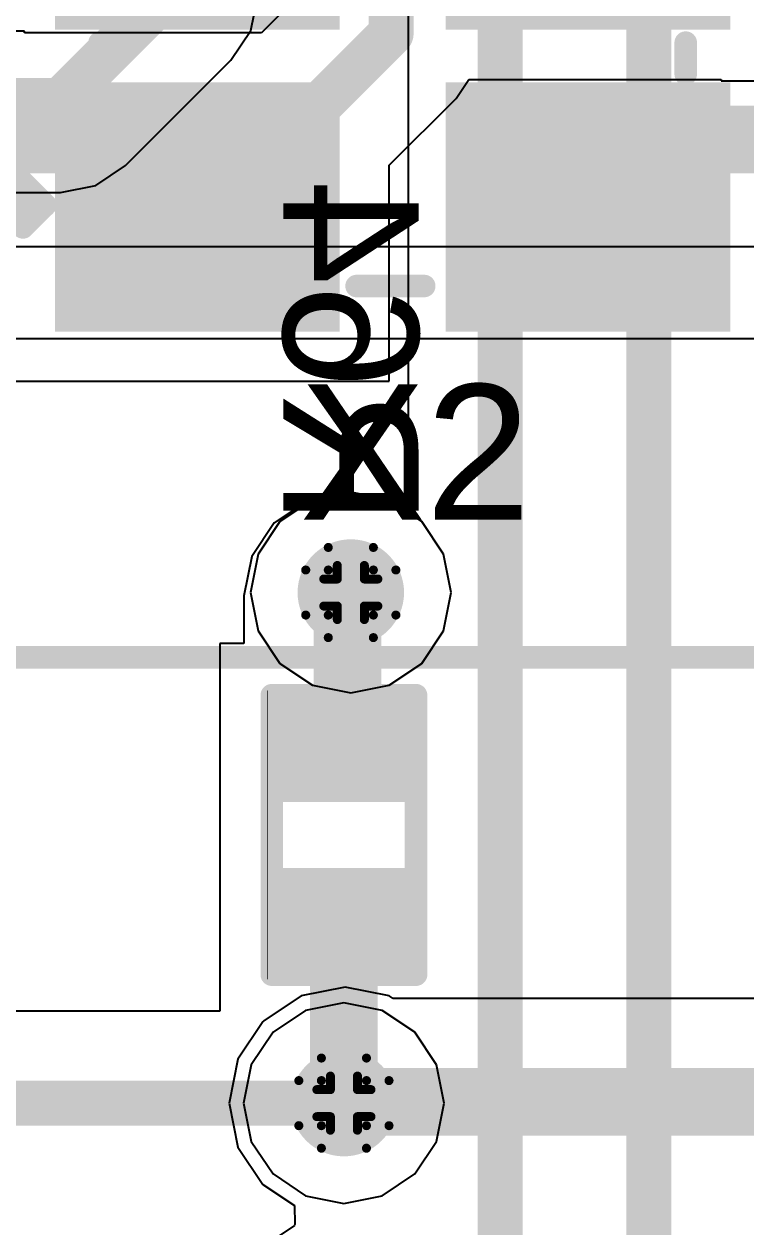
# Model space of a CAD drawing. Header units: inches. Extents: x 0 to 198, y 0 to 199.
# Drawn here: x 3.6201 to 3.7802, y 2.6045 to 2.8714 of the extents above; entities that cross this region are included whole.
import ezdxf

# ---------------------------------------------------------------- set-up
doc = ezdxf.new("R2010")
doc.units = ezdxf.units.IN
doc.header["$MEASUREMENT"] = 0
for name, color, linetype in [('Bottom Layer', 5, 'Continuous'), ('Bottom Overlay', 54, 'Continuous'), ('Bottom Paste', 16, 'Continuous'), ('Bottom Solder', 6, 'Continuous'), ('Drill Drawing', 1, 'Continuous'), ('Layer 1', 16, 'Continuous'), ('Layer 2', 76, 'Continuous'), ('Top Layer', 1, 'Continuous'), ('Top Overlay', 2, 'Continuous'), ('Top Paste', 8, 'Continuous'), ('Top Solder', 216, 'Continuous'), ('Via Holes', 16, 'Continuous')]:
    doc.layers.add(name, color=color, linetype=linetype)
doc.styles.add('Arial', font='', dxfattribs={"height": 0.2})
doc.styles.get('Arial').set_extended_font_data('Arial')

# ---------------------------------------------------------------- blocks, each defined once
blk = doc.blocks.new('SMD3225_4P_27')
at = {"layer": 'Top Layer'}
for points in [[(-0.07087, 0.05709), (-0.01575, 0.05709), (-0.01575, 0.00984), (-0.07087, 0.00984)], [(0.01575, 0.05709), (0.07087, 0.05709), (0.07087, 0.00984), (0.01575, 0.00984)], [(-0.07087, -0.00984), (-0.01575, -0.00984), (-0.01575, -0.05709), (-0.07087, -0.05709)], [(0.01575, -0.00984), (0.07087, -0.00984), (0.07087, -0.05709), (0.01575, -0.05709)]]:
    blk.add_hatch(color=1, dxfattribs=at).paths.add_polyline_path(points)
at = {"layer": 'Top Paste'}
for points in [[(-0.07087, 0.05709), (-0.01575, 0.05709), (-0.01575, 0.00984), (-0.07087, 0.00984)], [(0.01575, 0.05709), (0.07087, 0.05709), (0.07087, 0.00984), (0.01575, 0.00984)], [(-0.07087, -0.00984), (-0.01575, -0.00984), (-0.01575, -0.05709), (-0.07087, -0.05709)], [(0.01575, -0.00984), (0.07087, -0.00984), (0.07087, -0.05709), (0.01575, -0.05709)]]:
    blk.add_hatch(color=8, dxfattribs=at).paths.add_polyline_path(points)
at = {"layer": 'Top Solder'}
for points in [[(-0.07487, 0.06109), (-0.01175, 0.06109), (-0.01175, 0.00584), (-0.07487, 0.00584)], [(0.01175, 0.06109), (0.07487, 0.06109), (0.07487, 0.00584), (0.01175, 0.00584)], [(-0.07487, -0.00584), (-0.01175, -0.00584), (-0.01175, -0.06109), (-0.07487, -0.06109)], [(0.01175, -0.00584), (0.07487, -0.00584), (0.07487, -0.06109), (0.01175, -0.06109)]]:
    blk.add_hatch(color=216, dxfattribs=at).paths.add_polyline_path(points)
at = {"layer": 'Top Overlay'}
for points in [[(-0.008, 0.051, 0.005, 0.005, 0), (0.007, 0.051, 0.005, 0.005, 0)], [(-0.065, -0.004, 0.005, 0.005, 0), (-0.065, 0.003, 0.005, 0.005, 0)], [(0.065, -0.004, 0.005, 0.005, 0), (0.065, 0.003, 0.005, 0.005, 0)], [(-0.082, -0.028, 0.005, 0.005, 0), (-0.077, -0.033, 0.005, 0.005, 0)], [(-0.082, -0.038, 0.005, 0.005, 0), (-0.082, -0.028, 0.005, 0.005, 0)], [(-0.082, -0.038, 0.005, 0.005, 0), (-0.077, -0.033, 0.005, 0.005, 0)], [(-0.008, -0.051, 0.005, 0.005, 0), (0.007, -0.051, 0.005, 0.005, 0)]]:
    blk.add_lwpolyline(points, format="xyseb", dxfattribs=at)
for points in [[(-0.00925, 0.051, 0.0025, 0.0025, 1), (-0.00675, 0.051, 0.0025, 0.0025, 1)], [(0.00575, 0.051, 0.0025, 0.0025, 1), (0.00825, 0.051, 0.0025, 0.0025, 1)], [(-0.06625, 0.003, 0.0025, 0.0025, 1), (-0.06375, 0.003, 0.0025, 0.0025, 1)], [(0.06375, 0.003, 0.0025, 0.0025, 1), (0.06625, 0.003, 0.0025, 0.0025, 1)], [(-0.06625, -0.004, 0.0025, 0.0025, 1), (-0.06375, -0.004, 0.0025, 0.0025, 1)], [(0.06375, -0.004, 0.0025, 0.0025, 1), (0.06625, -0.004, 0.0025, 0.0025, 1)], [(-0.08325, -0.028, 0.0025, 0.0025, 1), (-0.08075, -0.028, 0.0025, 0.0025, 1)], [(-0.08325, -0.028, 0.0025, 0.0025, 1), (-0.08075, -0.028, 0.0025, 0.0025, 1)], [(-0.07825, -0.033, 0.0025, 0.0025, 1), (-0.07575, -0.033, 0.0025, 0.0025, 1)], [(-0.07825, -0.033, 0.0025, 0.0025, 1), (-0.07575, -0.033, 0.0025, 0.0025, 1)], [(-0.08325, -0.038, 0.0025, 0.0025, 1), (-0.08075, -0.038, 0.0025, 0.0025, 1)], [(-0.08325, -0.038, 0.0025, 0.0025, 1), (-0.08075, -0.038, 0.0025, 0.0025, 1)], [(-0.00925, -0.051, 0.0025, 0.0025, 1), (-0.00675, -0.051, 0.0025, 0.0025, 1)], [(0.00575, -0.051, 0.0025, 0.0025, 1), (0.00825, -0.051, 0.0025, 0.0025, 1)]]:
    blk.add_lwpolyline(points, format="xyseb", close=True, dxfattribs=at)
blk = doc.blocks.new('41_SMD_UFL_M______47')
at = {"layer": 'Top Overlay'}
blk.add_lwpolyline([(-0.356, 0.398, 0.005, 0.005, 0), (0.356, 0.398, 0.005, 0.005, 0)], format="xyseb", dxfattribs=at)
blk = doc.blocks.new('R___0402_B_127')
at = {"layer": 'Bottom Layer'}
for points in [[(-0.0095, 0.0125), (-0.0095, -0.0125), (-0.0275, -0.0125), (-0.0275, 0.0125)], [(0.0275, 0.0125), (0.0275, -0.0125), (0.0095, -0.0125), (0.0095, 0.0125)]]:
    blk.add_hatch(color=5, dxfattribs=at).paths.add_polyline_path(points)
at = {"layer": 'Bottom Paste'}
for points in [[(-0.0095, 0.0125), (-0.0095, -0.0125), (-0.0275, -0.0125), (-0.0275, 0.0125)], [(0.0275, 0.0125), (0.0275, -0.0125), (0.0095, -0.0125), (0.0095, 0.0125)]]:
    blk.add_hatch(color=16, dxfattribs=at).paths.add_polyline_path(points)
at = {"layer": 'Bottom Solder'}
for points in [[(-0.00734, 0.01467), (-0.00734, -0.01467), (-0.02967, -0.01467), (-0.02967, 0.01467)], [(0.02967, 0.01467), (0.02967, -0.01467), (0.00733, -0.01467), (0.00733, 0.01467)]]:
    blk.add_hatch(color=6, dxfattribs=at).paths.add_polyline_path(points)
at = {"layer": 'Bottom Overlay'}
for points in [[(-0.031, 0.016, 0.005, 0.005, 0), (-0.031, -0.016, 0.005, 0.005, 0)], [(-0.031, 0.016, 0.005, 0.005, 0), (0.031, 0.016, 0.005, 0.005, 0)], [(-0.032, 0.017, 0.000127, 0.000127, 0), (0.032, 0.017, 0.000127, 0.000127, 0)], [(0.031, 0.016, 0.005, 0.005, 0), (0.031, -0.016, 0.005, 0.005, 0)], [(-0.031, -0.016, 0.005, 0.005, 0), (0.031, -0.016, 0.005, 0.005, 0)]]:
    blk.add_lwpolyline(points, format="xyseb", dxfattribs=at)
for points in [[(-0.03225, 0.016, 0.0025, 0.0025, 1), (-0.02975, 0.016, 0.0025, 0.0025, 1)], [(-0.03225, 0.016, 0.0025, 0.0025, 1), (-0.02975, 0.016, 0.0025, 0.0025, 1)], [(-0.03203, 0.017, 0.0000635, 0.0000635, 1), (-0.03197, 0.017, 0.0000635, 0.0000635, 1)], [(0.02975, 0.016, 0.0025, 0.0025, 1), (0.03225, 0.016, 0.0025, 0.0025, 1)], [(0.02975, 0.016, 0.0025, 0.0025, 1), (0.03225, 0.016, 0.0025, 0.0025, 1)], [(0.03197, 0.017, 0.0000635, 0.0000635, 1), (0.03203, 0.017, 0.0000635, 0.0000635, 1)], [(-0.03225, -0.016, 0.0025, 0.0025, 1), (-0.02975, -0.016, 0.0025, 0.0025, 1)], [(-0.03225, -0.016, 0.0025, 0.0025, 1), (-0.02975, -0.016, 0.0025, 0.0025, 1)], [(0.02975, -0.016, 0.0025, 0.0025, 1), (0.03225, -0.016, 0.0025, 0.0025, 1)], [(0.02975, -0.016, 0.0025, 0.0025, 1), (0.03225, -0.016, 0.0025, 0.0025, 1)]]:
    blk.add_lwpolyline(points, format="xyseb", close=True, dxfattribs=at)

msp = doc.modelspace()

# ---------------------------------------------------------------- hatches: boundary and pattern name
at = {"layer": 'Bottom Layer'}
h = msp.add_hatch(color=5, dxfattribs=at)
edge = h.paths.add_edge_path()
edge.add_arc((3.69253, 2.74528), 0.01181, 0, 360)
h = msp.add_hatch(color=5, dxfattribs=at)
edge = h.paths.add_edge_path()
edge.add_arc((3.691, 2.632), 0.01181, 0, 360)
at = {"layer": 'Layer 1'}
h = msp.add_hatch(color=16, dxfattribs=at)
edge = h.paths.add_edge_path()
edge.add_arc((3.69253, 2.74528), 0.01181, 0, 360)
h = msp.add_hatch(color=16, dxfattribs=at)
edge = h.paths.add_edge_path()
edge.add_arc((3.691, 2.632), 0.01181, 0, 360)
at = {"layer": 'Layer 2'}
h = msp.add_hatch(color=76, dxfattribs=at)
edge = h.paths.add_edge_path()
edge.add_arc((3.69253, 2.74528), 0.01181, 0, 360)
h = msp.add_hatch(color=76, dxfattribs=at)
edge = h.paths.add_edge_path()
edge.add_arc((3.691, 2.632), 0.01181, 0, 360)
at = {"layer": 'Top Layer'}
h = msp.add_hatch(color=1, dxfattribs=at)
edge = h.paths.add_edge_path()
edge.add_arc((3.69253, 2.74528), 0.01181, 0, 360)
h = msp.add_hatch(color=1, dxfattribs=at)
edge = h.paths.add_edge_path()
edge.add_arc((3.691, 2.632), 0.01181, 0, 360)
at = {"layer": 'Via Holes'}
h = msp.add_hatch(color=7, dxfattribs=at)
edge = h.paths.add_edge_path()
edge.add_arc((3.69253, 2.74528), 0.00591, 0, 360)
h = msp.add_hatch(color=7, dxfattribs=at)
edge = h.paths.add_edge_path()
edge.add_arc((3.691, 2.632), 0.00591, 0, 360)

# ---------------------------------------------------------------- linework, layer by layer
at = {"layer": 'Bottom Layer'}
for p, q in [((3.70527, 3.07477), (3.70527, 2.76724)), ((3.67037, 2.87), (3.67192, 2.8778)), ((3.66595, 2.86338), (3.67037, 2.87)), ((3.64258, 2.84001), (3.66595, 2.86338)), ((3.66595, 2.86338), (3.66595, 2.86338)), ((3.63596, 2.83559), (3.64258, 2.84001)), ((3.62816, 2.83404), (3.63596, 2.83559)), ((3.24443, 2.83404), (3.62816, 2.83404)), ((3.69177, 2.76746), (3.68299, 2.76571)), ((3.69199, 2.76741), (3.69177, 2.76746)), ((3.69253, 2.76752), (3.69199, 2.76741)), ((3.70104, 2.76583), (3.69253, 2.76752)), ((3.68299, 2.76571), (3.67554, 2.76074)), ((3.70175, 2.76536), (3.70104, 2.76583)), ((3.70527, 2.76724), (3.70175, 2.76536)), ((3.67554, 2.76074), (3.67057, 2.7533)), ((3.67057, 2.7533), (3.66883, 2.74452)), ((3.66883, 2.74452), (3.66883, 2.734)), ((3.66883, 2.734), (3.6635, 2.734)), ((3.6635, 2.734), (3.6635, 2.697)), ((3.6635, 2.697), (3.6635, 2.697)), ((3.6635, 2.697), (3.6635, 2.65239)), ((3.6635, 2.65239), (3.02895, 2.65239))]:
    msp.add_line(p, q, dxfattribs=at)
for points in [[(3.72567, 2.33233, 0.01, 0.01, 0), (3.72567, 3.08368, 0.01, 0.01, 0)], [(3.75862, 2.35138, 0.01, 0.01, 0), (3.75862, 3.06838, 0.01, 0.01, 0)], [(3.62816, 2.85443, 0.01, 0.01, 0), (3.65153, 2.8778, 0.01, 0.01, 0)], [(3.19423, 2.85443, 0.01, 0.01, 0), (3.62816, 2.85443, 0.01, 0.01, 0)], [(3.69177, 2.71077, 0.015, 0.015, 0), (3.69177, 2.74452, 0.015, 0.015, 0)], [(3.69177, 2.74452, 0.01, 0.01, 0), (3.69253, 2.74528, 0.01, 0.01, 0)], [(3.691, 2.71, 0.01, 0.01, 0), (3.69177, 2.71077, 0.01, 0.01, 0)], [(3.691, 2.632, 0.015, 0.015, 0), (3.691, 2.673, 0.015, 0.015, 0)], [(3.0205, 2.632, 0.01, 0.01, 0), (3.691, 2.632, 0.01, 0.01, 0)]]:
    msp.add_lwpolyline(points, format="xyseb", dxfattribs=at)
for points in [[(3.62566, 2.85443, 0.005, 0.005, 1), (3.63066, 2.85443, 0.005, 0.005, 1)], [(3.62566, 2.85443, 0.005, 0.005, 1), (3.63066, 2.85443, 0.005, 0.005, 1)], [(3.68802, 2.74452, 0.0075, 0.0075, 1), (3.69552, 2.74452, 0.0075, 0.0075, 1)], [(3.68927, 2.74452, 0.005, 0.005, 1), (3.69427, 2.74452, 0.005, 0.005, 1)], [(3.69003, 2.74528, 0.005, 0.005, 1), (3.69503, 2.74528, 0.005, 0.005, 1)], [(3.68802, 2.71077, 0.0075, 0.0075, 1), (3.69552, 2.71077, 0.0075, 0.0075, 1)], [(3.6885, 2.71, 0.005, 0.005, 1), (3.6935, 2.71, 0.005, 0.005, 1)], [(3.68927, 2.71077, 0.005, 0.005, 1), (3.69427, 2.71077, 0.005, 0.005, 1)], [(3.68725, 2.673, 0.0075, 0.0075, 1), (3.69475, 2.673, 0.0075, 0.0075, 1)], [(3.68725, 2.632, 0.0075, 0.0075, 1), (3.69475, 2.632, 0.0075, 0.0075, 1)], [(3.6885, 2.632, 0.005, 0.005, 1), (3.6935, 2.632, 0.005, 0.005, 1)]]:
    msp.add_lwpolyline(points, format="xyseb", close=True, dxfattribs=at)
at = {"layer": 'Drill Drawing'}
for points in [[(3.68753, 2.75028, 0.002, 0.002, 0), (3.68753, 2.75528, 0.002, 0.002, 0)], [(3.68753, 2.75528, 0.002, 0.002, 0), (3.69753, 2.75528, 0.002, 0.002, 0)], [(3.69753, 2.75028, 0.002, 0.002, 0), (3.69753, 2.75528, 0.002, 0.002, 0)], [(3.68953, 2.74828, 0.002, 0.002, 0), (3.68953, 2.75128, 0.002, 0.002, 0)], [(3.68953, 2.75128, 0.002, 0.002, 0), (3.69553, 2.75128, 0.002, 0.002, 0)], [(3.69553, 2.74828, 0.002, 0.002, 0), (3.69553, 2.75128, 0.002, 0.002, 0)], [(3.68253, 2.74028, 0.002, 0.002, 0), (3.68253, 2.75028, 0.002, 0.002, 0)], [(3.68253, 2.75028, 0.002, 0.002, 0), (3.68753, 2.75028, 0.002, 0.002, 0)], [(3.68653, 2.74228, 0.002, 0.002, 0), (3.68653, 2.74828, 0.002, 0.002, 0)], [(3.68653, 2.74828, 0.002, 0.002, 0), (3.68953, 2.74828, 0.002, 0.002, 0)], [(3.69553, 2.74828, 0.002, 0.002, 0), (3.69853, 2.74828, 0.002, 0.002, 0)], [(3.69753, 2.75028, 0.002, 0.002, 0), (3.70253, 2.75028, 0.002, 0.002, 0)], [(3.69853, 2.74228, 0.002, 0.002, 0), (3.69853, 2.74828, 0.002, 0.002, 0)], [(3.70253, 2.74028, 0.002, 0.002, 0), (3.70253, 2.75028, 0.002, 0.002, 0)], [(3.68253, 2.74028, 0.002, 0.002, 0), (3.68753, 2.74028, 0.002, 0.002, 0)], [(3.68653, 2.74228, 0.002, 0.002, 0), (3.68953, 2.74228, 0.002, 0.002, 0)], [(3.68753, 2.73528, 0.002, 0.002, 0), (3.68753, 2.74028, 0.002, 0.002, 0)], [(3.68953, 2.73928, 0.002, 0.002, 0), (3.68953, 2.74228, 0.002, 0.002, 0)], [(3.69553, 2.74228, 0.002, 0.002, 0), (3.69853, 2.74228, 0.002, 0.002, 0)], [(3.69553, 2.73928, 0.002, 0.002, 0), (3.69553, 2.74228, 0.002, 0.002, 0)], [(3.69753, 2.74028, 0.002, 0.002, 0), (3.70253, 2.74028, 0.002, 0.002, 0)], [(3.69753, 2.73528, 0.002, 0.002, 0), (3.69753, 2.74028, 0.002, 0.002, 0)], [(3.68953, 2.73928, 0.002, 0.002, 0), (3.69553, 2.73928, 0.002, 0.002, 0)], [(3.68753, 2.73528, 0.002, 0.002, 0), (3.69753, 2.73528, 0.002, 0.002, 0)], [(3.686, 2.637, 0.002, 0.002, 0), (3.686, 2.642, 0.002, 0.002, 0)], [(3.686, 2.642, 0.002, 0.002, 0), (3.696, 2.642, 0.002, 0.002, 0)], [(3.696, 2.637, 0.002, 0.002, 0), (3.696, 2.642, 0.002, 0.002, 0)], [(3.681, 2.627, 0.002, 0.002, 0), (3.681, 2.637, 0.002, 0.002, 0)], [(3.681, 2.637, 0.002, 0.002, 0), (3.686, 2.637, 0.002, 0.002, 0)], [(3.688, 2.635, 0.002, 0.002, 0), (3.688, 2.638, 0.002, 0.002, 0)], [(3.688, 2.638, 0.002, 0.002, 0), (3.694, 2.638, 0.002, 0.002, 0)], [(3.694, 2.635, 0.002, 0.002, 0), (3.694, 2.638, 0.002, 0.002, 0)], [(3.696, 2.637, 0.002, 0.002, 0), (3.701, 2.637, 0.002, 0.002, 0)], [(3.701, 2.627, 0.002, 0.002, 0), (3.701, 2.637, 0.002, 0.002, 0)], [(3.685, 2.629, 0.002, 0.002, 0), (3.685, 2.635, 0.002, 0.002, 0)], [(3.685, 2.635, 0.002, 0.002, 0), (3.688, 2.635, 0.002, 0.002, 0)], [(3.694, 2.635, 0.002, 0.002, 0), (3.697, 2.635, 0.002, 0.002, 0)], [(3.697, 2.629, 0.002, 0.002, 0), (3.697, 2.635, 0.002, 0.002, 0)], [(3.685, 2.629, 0.002, 0.002, 0), (3.688, 2.629, 0.002, 0.002, 0)], [(3.688, 2.626, 0.002, 0.002, 0), (3.688, 2.629, 0.002, 0.002, 0)], [(3.694, 2.629, 0.002, 0.002, 0), (3.697, 2.629, 0.002, 0.002, 0)], [(3.694, 2.626, 0.002, 0.002, 0), (3.694, 2.629, 0.002, 0.002, 0)], [(3.681, 2.627, 0.002, 0.002, 0), (3.686, 2.627, 0.002, 0.002, 0)], [(3.686, 2.622, 0.002, 0.002, 0), (3.686, 2.627, 0.002, 0.002, 0)], [(3.688, 2.626, 0.002, 0.002, 0), (3.694, 2.626, 0.002, 0.002, 0)], [(3.696, 2.627, 0.002, 0.002, 0), (3.701, 2.627, 0.002, 0.002, 0)], [(3.696, 2.622, 0.002, 0.002, 0), (3.696, 2.627, 0.002, 0.002, 0)], [(3.686, 2.622, 0.002, 0.002, 0), (3.696, 2.622, 0.002, 0.002, 0)]]:
    msp.add_lwpolyline(points, format="xyseb", dxfattribs=at)
for points in [[(3.68703, 2.75528, 0.001, 0.001, 1), (3.68803, 2.75528, 0.001, 0.001, 1)], [(3.68703, 2.75528, 0.001, 0.001, 1), (3.68803, 2.75528, 0.001, 0.001, 1)], [(3.69703, 2.75528, 0.001, 0.001, 1), (3.69803, 2.75528, 0.001, 0.001, 1)], [(3.69703, 2.75528, 0.001, 0.001, 1), (3.69803, 2.75528, 0.001, 0.001, 1)], [(3.68903, 2.75128, 0.001, 0.001, 1), (3.69003, 2.75128, 0.001, 0.001, 1)], [(3.68903, 2.75128, 0.001, 0.001, 1), (3.69003, 2.75128, 0.001, 0.001, 1)], [(3.69503, 2.75128, 0.001, 0.001, 1), (3.69603, 2.75128, 0.001, 0.001, 1)], [(3.69503, 2.75128, 0.001, 0.001, 1), (3.69603, 2.75128, 0.001, 0.001, 1)], [(3.68203, 2.75028, 0.001, 0.001, 1), (3.68303, 2.75028, 0.001, 0.001, 1)], [(3.68203, 2.75028, 0.001, 0.001, 1), (3.68303, 2.75028, 0.001, 0.001, 1)], [(3.68603, 2.74828, 0.001, 0.001, 1), (3.68703, 2.74828, 0.001, 0.001, 1)], [(3.68603, 2.74828, 0.001, 0.001, 1), (3.68703, 2.74828, 0.001, 0.001, 1)], [(3.68703, 2.75028, 0.001, 0.001, 1), (3.68803, 2.75028, 0.001, 0.001, 1)], [(3.68703, 2.75028, 0.001, 0.001, 1), (3.68803, 2.75028, 0.001, 0.001, 1)], [(3.68903, 2.74828, 0.001, 0.001, 1), (3.69003, 2.74828, 0.001, 0.001, 1)], [(3.68903, 2.74828, 0.001, 0.001, 1), (3.69003, 2.74828, 0.001, 0.001, 1)], [(3.69503, 2.74828, 0.001, 0.001, 1), (3.69603, 2.74828, 0.001, 0.001, 1)], [(3.69503, 2.74828, 0.001, 0.001, 1), (3.69603, 2.74828, 0.001, 0.001, 1)], [(3.69703, 2.75028, 0.001, 0.001, 1), (3.69803, 2.75028, 0.001, 0.001, 1)], [(3.69703, 2.75028, 0.001, 0.001, 1), (3.69803, 2.75028, 0.001, 0.001, 1)], [(3.69803, 2.74828, 0.001, 0.001, 1), (3.69903, 2.74828, 0.001, 0.001, 1)], [(3.69803, 2.74828, 0.001, 0.001, 1), (3.69903, 2.74828, 0.001, 0.001, 1)], [(3.70203, 2.75028, 0.001, 0.001, 1), (3.70303, 2.75028, 0.001, 0.001, 1)], [(3.70203, 2.75028, 0.001, 0.001, 1), (3.70303, 2.75028, 0.001, 0.001, 1)], [(3.68203, 2.74028, 0.001, 0.001, 1), (3.68303, 2.74028, 0.001, 0.001, 1)], [(3.68203, 2.74028, 0.001, 0.001, 1), (3.68303, 2.74028, 0.001, 0.001, 1)], [(3.68603, 2.74228, 0.001, 0.001, 1), (3.68703, 2.74228, 0.001, 0.001, 1)], [(3.68603, 2.74228, 0.001, 0.001, 1), (3.68703, 2.74228, 0.001, 0.001, 1)], [(3.68703, 2.74028, 0.001, 0.001, 1), (3.68803, 2.74028, 0.001, 0.001, 1)], [(3.68703, 2.74028, 0.001, 0.001, 1), (3.68803, 2.74028, 0.001, 0.001, 1)], [(3.68903, 2.74228, 0.001, 0.001, 1), (3.69003, 2.74228, 0.001, 0.001, 1)], [(3.68903, 2.74228, 0.001, 0.001, 1), (3.69003, 2.74228, 0.001, 0.001, 1)], [(3.69503, 2.74228, 0.001, 0.001, 1), (3.69603, 2.74228, 0.001, 0.001, 1)], [(3.69503, 2.74228, 0.001, 0.001, 1), (3.69603, 2.74228, 0.001, 0.001, 1)], [(3.69703, 2.74028, 0.001, 0.001, 1), (3.69803, 2.74028, 0.001, 0.001, 1)], [(3.69703, 2.74028, 0.001, 0.001, 1), (3.69803, 2.74028, 0.001, 0.001, 1)], [(3.69803, 2.74228, 0.001, 0.001, 1), (3.69903, 2.74228, 0.001, 0.001, 1)], [(3.69803, 2.74228, 0.001, 0.001, 1), (3.69903, 2.74228, 0.001, 0.001, 1)], [(3.70203, 2.74028, 0.001, 0.001, 1), (3.70303, 2.74028, 0.001, 0.001, 1)], [(3.70203, 2.74028, 0.001, 0.001, 1), (3.70303, 2.74028, 0.001, 0.001, 1)], [(3.68903, 2.73928, 0.001, 0.001, 1), (3.69003, 2.73928, 0.001, 0.001, 1)], [(3.68903, 2.73928, 0.001, 0.001, 1), (3.69003, 2.73928, 0.001, 0.001, 1)], [(3.69503, 2.73928, 0.001, 0.001, 1), (3.69603, 2.73928, 0.001, 0.001, 1)], [(3.69503, 2.73928, 0.001, 0.001, 1), (3.69603, 2.73928, 0.001, 0.001, 1)], [(3.68703, 2.73528, 0.001, 0.001, 1), (3.68803, 2.73528, 0.001, 0.001, 1)], [(3.68703, 2.73528, 0.001, 0.001, 1), (3.68803, 2.73528, 0.001, 0.001, 1)], [(3.69703, 2.73528, 0.001, 0.001, 1), (3.69803, 2.73528, 0.001, 0.001, 1)], [(3.69703, 2.73528, 0.001, 0.001, 1), (3.69803, 2.73528, 0.001, 0.001, 1)], [(3.6855, 2.642, 0.001, 0.001, 1), (3.6865, 2.642, 0.001, 0.001, 1)], [(3.6855, 2.642, 0.001, 0.001, 1), (3.6865, 2.642, 0.001, 0.001, 1)], [(3.6955, 2.642, 0.001, 0.001, 1), (3.6965, 2.642, 0.001, 0.001, 1)], [(3.6955, 2.642, 0.001, 0.001, 1), (3.6965, 2.642, 0.001, 0.001, 1)], [(3.6805, 2.637, 0.001, 0.001, 1), (3.6815, 2.637, 0.001, 0.001, 1)], [(3.6805, 2.637, 0.001, 0.001, 1), (3.6815, 2.637, 0.001, 0.001, 1)], [(3.6855, 2.637, 0.001, 0.001, 1), (3.6865, 2.637, 0.001, 0.001, 1)], [(3.6855, 2.637, 0.001, 0.001, 1), (3.6865, 2.637, 0.001, 0.001, 1)], [(3.6875, 2.638, 0.001, 0.001, 1), (3.6885, 2.638, 0.001, 0.001, 1)], [(3.6875, 2.638, 0.001, 0.001, 1), (3.6885, 2.638, 0.001, 0.001, 1)], [(3.6935, 2.638, 0.001, 0.001, 1), (3.6945, 2.638, 0.001, 0.001, 1)], [(3.6935, 2.638, 0.001, 0.001, 1), (3.6945, 2.638, 0.001, 0.001, 1)], [(3.6955, 2.637, 0.001, 0.001, 1), (3.6965, 2.637, 0.001, 0.001, 1)], [(3.6955, 2.637, 0.001, 0.001, 1), (3.6965, 2.637, 0.001, 0.001, 1)], [(3.7005, 2.637, 0.001, 0.001, 1), (3.7015, 2.637, 0.001, 0.001, 1)], [(3.7005, 2.637, 0.001, 0.001, 1), (3.7015, 2.637, 0.001, 0.001, 1)], [(3.6845, 2.635, 0.001, 0.001, 1), (3.6855, 2.635, 0.001, 0.001, 1)], [(3.6845, 2.635, 0.001, 0.001, 1), (3.6855, 2.635, 0.001, 0.001, 1)], [(3.6875, 2.635, 0.001, 0.001, 1), (3.6885, 2.635, 0.001, 0.001, 1)], [(3.6875, 2.635, 0.001, 0.001, 1), (3.6885, 2.635, 0.001, 0.001, 1)], [(3.6935, 2.635, 0.001, 0.001, 1), (3.6945, 2.635, 0.001, 0.001, 1)], [(3.6935, 2.635, 0.001, 0.001, 1), (3.6945, 2.635, 0.001, 0.001, 1)], [(3.6965, 2.635, 0.001, 0.001, 1), (3.6975, 2.635, 0.001, 0.001, 1)], [(3.6965, 2.635, 0.001, 0.001, 1), (3.6975, 2.635, 0.001, 0.001, 1)], [(3.6845, 2.629, 0.001, 0.001, 1), (3.6855, 2.629, 0.001, 0.001, 1)], [(3.6845, 2.629, 0.001, 0.001, 1), (3.6855, 2.629, 0.001, 0.001, 1)], [(3.6875, 2.629, 0.001, 0.001, 1), (3.6885, 2.629, 0.001, 0.001, 1)], [(3.6875, 2.629, 0.001, 0.001, 1), (3.6885, 2.629, 0.001, 0.001, 1)], [(3.6935, 2.629, 0.001, 0.001, 1), (3.6945, 2.629, 0.001, 0.001, 1)], [(3.6935, 2.629, 0.001, 0.001, 1), (3.6945, 2.629, 0.001, 0.001, 1)], [(3.6965, 2.629, 0.001, 0.001, 1), (3.6975, 2.629, 0.001, 0.001, 1)], [(3.6965, 2.629, 0.001, 0.001, 1), (3.6975, 2.629, 0.001, 0.001, 1)], [(3.6805, 2.627, 0.001, 0.001, 1), (3.6815, 2.627, 0.001, 0.001, 1)], [(3.6805, 2.627, 0.001, 0.001, 1), (3.6815, 2.627, 0.001, 0.001, 1)], [(3.6855, 2.627, 0.001, 0.001, 1), (3.6865, 2.627, 0.001, 0.001, 1)], [(3.6855, 2.627, 0.001, 0.001, 1), (3.6865, 2.627, 0.001, 0.001, 1)], [(3.6875, 2.626, 0.001, 0.001, 1), (3.6885, 2.626, 0.001, 0.001, 1)], [(3.6875, 2.626, 0.001, 0.001, 1), (3.6885, 2.626, 0.001, 0.001, 1)], [(3.6935, 2.626, 0.001, 0.001, 1), (3.6945, 2.626, 0.001, 0.001, 1)], [(3.6935, 2.626, 0.001, 0.001, 1), (3.6945, 2.626, 0.001, 0.001, 1)], [(3.6955, 2.627, 0.001, 0.001, 1), (3.6965, 2.627, 0.001, 0.001, 1)], [(3.6955, 2.627, 0.001, 0.001, 1), (3.6965, 2.627, 0.001, 0.001, 1)], [(3.7005, 2.627, 0.001, 0.001, 1), (3.7015, 2.627, 0.001, 0.001, 1)], [(3.7005, 2.627, 0.001, 0.001, 1), (3.7015, 2.627, 0.001, 0.001, 1)], [(3.6855, 2.622, 0.001, 0.001, 1), (3.6865, 2.622, 0.001, 0.001, 1)], [(3.6855, 2.622, 0.001, 0.001, 1), (3.6865, 2.622, 0.001, 0.001, 1)], [(3.6955, 2.622, 0.001, 0.001, 1), (3.6965, 2.622, 0.001, 0.001, 1)], [(3.6955, 2.622, 0.001, 0.001, 1), (3.6965, 2.622, 0.001, 0.001, 1)]]:
    msp.add_lwpolyline(points, format="xyseb", close=True, dxfattribs=at)
at = {"layer": 'Layer 1'}
for p, q in [((3.69253, 2.76752), (3.68402, 2.76583)), ((3.70104, 2.76583), (3.69253, 2.76752)), ((3.68402, 2.76583), (3.67681, 2.76101)), ((3.70826, 2.76101), (3.70104, 2.76583)), ((3.67681, 2.76101), (3.67199, 2.75379)), ((3.71308, 2.75379), (3.70826, 2.76101)), ((3.67199, 2.75379), (3.67029, 2.74528)), ((3.71477, 2.74528), (3.71308, 2.75379)), ((3.67029, 2.74528), (3.67199, 2.73677)), ((3.71308, 2.73677), (3.71477, 2.74528)), ((3.67199, 2.73677), (3.67681, 2.72956)), ((3.70826, 2.72956), (3.71308, 2.73677)), ((3.67681, 2.72956), (3.68402, 2.72474)), ((3.70104, 2.72474), (3.70826, 2.72956)), ((3.68402, 2.72474), (3.69253, 2.72305)), ((3.69253, 2.72305), (3.70104, 2.72474)), ((3.691, 2.65424), (3.68249, 2.65255)), ((3.69951, 2.65255), (3.691, 2.65424)), ((3.68249, 2.65255), (3.67528, 2.64772)), ((3.70672, 2.64772), (3.69951, 2.65255)), ((3.67528, 2.64772), (3.67045, 2.64051)), ((3.71155, 2.64051), (3.70672, 2.64772)), ((3.67045, 2.64051), (3.66876, 2.632)), ((3.71324, 2.632), (3.71155, 2.64051)), ((3.66876, 2.632), (3.67045, 2.62349)), ((3.71155, 2.62349), (3.71324, 2.632)), ((3.67045, 2.62349), (3.67528, 2.61628)), ((3.70672, 2.61628), (3.71155, 2.62349)), ((3.67528, 2.61628), (3.68249, 2.61145)), ((3.69951, 2.61145), (3.70672, 2.61628)), ((3.68249, 2.61145), (3.691, 2.60976)), ((3.691, 2.60976), (3.69951, 2.61145))]:
    msp.add_line(p, q, dxfattribs=at)
at = {"layer": 'Layer 2'}
for p, q in [((3.93518, 2.822), (3.28924, 2.822)), ((3.28924, 2.80161), (3.93487, 2.80161)), ((3.691, 2.65424), (3.68249, 2.65255)), ((3.69951, 2.65255), (3.691, 2.65424)), ((3.68249, 2.65255), (3.67528, 2.64772)), ((3.70672, 2.64772), (3.69951, 2.65255)), ((3.67528, 2.64772), (3.67045, 2.64051)), ((3.71155, 2.64051), (3.70672, 2.64772)), ((3.67045, 2.64051), (3.66876, 2.632)), ((3.71324, 2.632), (3.71155, 2.64051)), ((3.66876, 2.632), (3.67045, 2.62349)), ((3.71155, 2.62349), (3.71324, 2.632)), ((3.67045, 2.62349), (3.67528, 2.61628)), ((3.70672, 2.61628), (3.71155, 2.62349)), ((3.67528, 2.61628), (3.68249, 2.61145)), ((3.69951, 2.61145), (3.70672, 2.61628)), ((3.68249, 2.61145), (3.691, 2.60976)), ((3.691, 2.60976), (3.69951, 2.61145))]:
    msp.add_line(p, q, dxfattribs=at)
at = {"layer": 'Top Layer'}
for p, q in [((3.68106, 2.87774), (3.67275, 2.86943)), ((3.62016, 2.86979), (3.56516, 2.86979)), ((3.62016, 2.86943), (3.62016, 2.86979)), ((3.67275, 2.86943), (3.62016, 2.86943)), ((3.71587, 2.85487), (3.7187, 2.85912)), ((3.7187, 2.85912), (3.77465, 2.85912)), ((3.77465, 2.85912), (3.77465, 2.85878)), ((3.77465, 2.85878), (3.82274, 2.85878)), ((3.70107, 2.84007), (3.71587, 2.85487)), ((3.70107, 2.79219), (3.70107, 2.84007)), ((3.61595, 2.79219), (3.70107, 2.79219)), ((3.69253, 2.76752), (3.68402, 2.76583)), ((3.70104, 2.76583), (3.69253, 2.76752)), ((3.68402, 2.76583), (3.67681, 2.76101)), ((3.70826, 2.76101), (3.70104, 2.76583)), ((3.67681, 2.76101), (3.67199, 2.75379)), ((3.71308, 2.75379), (3.70826, 2.76101)), ((3.67199, 2.75379), (3.67029, 2.74528)), ((3.71477, 2.74528), (3.71308, 2.75379)), ((3.67029, 2.74528), (3.67199, 2.73677)), ((3.71308, 2.73677), (3.71477, 2.74528)), ((3.67199, 2.73677), (3.67681, 2.72956)), ((3.70826, 2.72956), (3.71308, 2.73677)), ((3.67681, 2.72956), (3.68402, 2.72474)), ((3.70104, 2.72474), (3.70826, 2.72956)), ((3.68402, 2.72474), (3.69253, 2.72305)), ((3.69253, 2.72305), (3.70104, 2.72474)), ((3.68151, 2.65581), (3.67324, 2.65029)), ((3.69126, 2.65775), (3.68151, 2.65581)), ((3.70102, 2.65581), (3.69126, 2.65775)), ((3.70193, 2.6552), (3.70102, 2.65581)), ((3.90774, 2.6552), (3.70193, 2.6552)), ((3.67298, 2.65002), (3.66745, 2.64175)), ((3.67324, 2.65029), (3.67298, 2.65002)), ((3.66745, 2.64175), (3.66551, 2.632)), ((3.66551, 2.632), (3.66745, 2.62225)), ((3.66745, 2.62225), (3.67298, 2.61398)), ((3.67298, 2.61398), (3.68, 2.60928)), ((3.68, 2.60928), (3.68014, 2.60515)), ((3.68002, 2.60482), (3.67324, 2.60029)), ((3.68014, 2.60515), (3.68002, 2.60482))]:
    msp.add_line(p, q, dxfattribs=at)
for points in [[(3.70145, 2.86929, 0.01, 0.01, 0), (3.70145, 2.95741, 0.01, 0.01, 0)], [(3.68159, 2.84943, 0.01, 0.01, 0), (3.70145, 2.86929, 0.01, 0.01, 0)], [(3.59266, 2.84579, 0.015, 0.015, 0), (3.64353, 2.84579, 0.015, 0.015, 0)], [(3.65851, 2.83081, 0.01, 0.01, 0), (3.67713, 2.84943, 0.01, 0.01, 0)], [(3.67713, 2.84943, 0.01, 0.01, 0), (3.68159, 2.84943, 0.01, 0.01, 0)], [(3.74512, 2.83081, 0.015, 0.015, 0), (3.76009, 2.84578, 0.015, 0.015, 0)], [(3.76009, 2.84578, 0.015, 0.015, 0), (3.80215, 2.84578, 0.015, 0.015, 0)], [(3.64353, 2.84579, 0.01, 0.01, 0), (3.65851, 2.83081, 0.01, 0.01, 0)], [(3.691, 2.632, 0.02, 0.02, 0), (3.69126, 2.63226, 0.02, 0.02, 0)], [(3.69126, 2.63226, 0.015, 0.015, 0), (3.95198, 2.63226, 0.015, 0.015, 0)]]:
    msp.add_lwpolyline(points, format="xyseb", dxfattribs=at)
for points in [[(3.69895, 2.86929, 0.005, 0.005, 1), (3.70395, 2.86929, 0.005, 0.005, 1)], [(3.69895, 2.86929, 0.005, 0.005, 1), (3.70395, 2.86929, 0.005, 0.005, 1)], [(3.63978, 2.84579, 0.0075, 0.0075, 1), (3.64728, 2.84579, 0.0075, 0.0075, 1)], [(3.67463, 2.84943, 0.005, 0.005, 1), (3.67963, 2.84943, 0.005, 0.005, 1)], [(3.67463, 2.84943, 0.005, 0.005, 1), (3.67963, 2.84943, 0.005, 0.005, 1)], [(3.67909, 2.84943, 0.005, 0.005, 1), (3.68409, 2.84943, 0.005, 0.005, 1)], [(3.67909, 2.84943, 0.005, 0.005, 1), (3.68409, 2.84943, 0.005, 0.005, 1)], [(3.75634, 2.84578, 0.0075, 0.0075, 1), (3.76384, 2.84578, 0.0075, 0.0075, 1)], [(3.75634, 2.84578, 0.0075, 0.0075, 1), (3.76384, 2.84578, 0.0075, 0.0075, 1)], [(3.64103, 2.84579, 0.005, 0.005, 1), (3.64603, 2.84579, 0.005, 0.005, 1)], [(3.74137, 2.83081, 0.0075, 0.0075, 1), (3.74887, 2.83081, 0.0075, 0.0075, 1)], [(3.65601, 2.83081, 0.005, 0.005, 1), (3.66101, 2.83081, 0.005, 0.005, 1)], [(3.65601, 2.83081, 0.005, 0.005, 1), (3.66101, 2.83081, 0.005, 0.005, 1)], [(3.686, 2.632, 0.01, 0.01, 1), (3.696, 2.632, 0.01, 0.01, 1)], [(3.68626, 2.63226, 0.01, 0.01, 1), (3.69626, 2.63226, 0.01, 0.01, 1)], [(3.68751, 2.63226, 0.0075, 0.0075, 1), (3.69501, 2.63226, 0.0075, 0.0075, 1)]]:
    msp.add_lwpolyline(points, format="xyseb", close=True, dxfattribs=at)

# ---------------------------------------------------------------- block references
for name, p in [('SMD3225_4P_27', (3.70181, 2.86428)), ('41_SMD_UFL_M______47', (3.60778, 2.33292))]:
    msp.add_blockref(name, p)
at = {"rotation": 90}
msp.add_blockref('R___0402_B_127', (3.691, 2.6915), dxfattribs=at)

# ---------------------------------------------------------------- texts
at = {"layer": 'Bottom Overlay', "style": 'Arial', "text_generation_flag": 2}
msp.add_text('R64', height=0.03, rotation=270, dxfattribs=at).set_placement((3.67754, 2.76001))
at = {"layer": 'Top Overlay', "style": 'Arial'}
msp.add_text('X2', height=0.03, dxfattribs=at).set_placement((3.68117, 2.76146))

doc.saveas('drawing.dxf')
